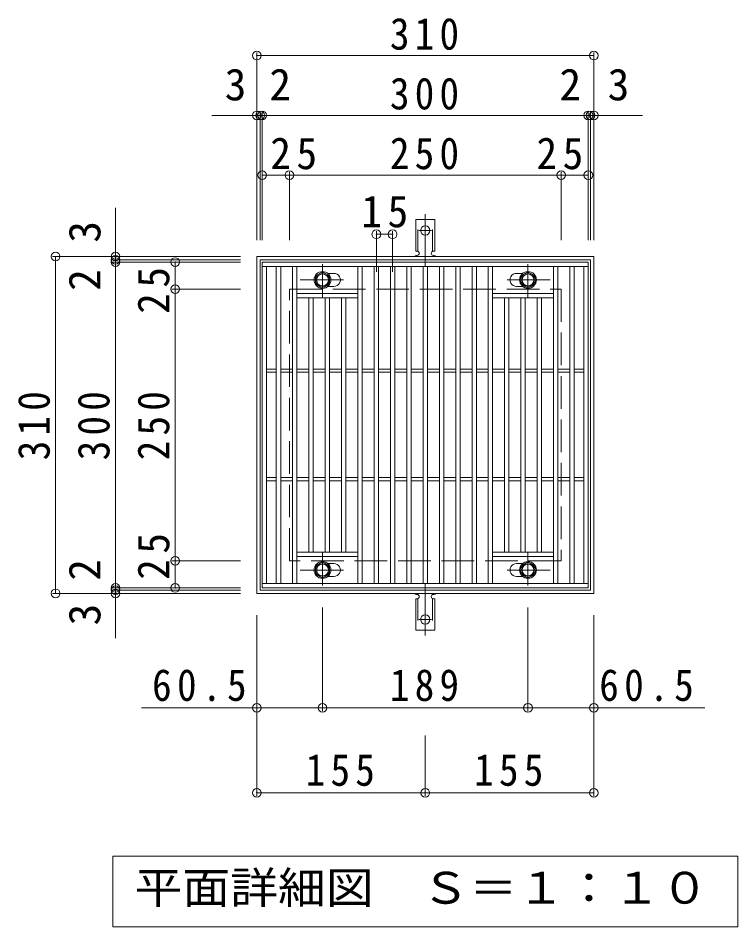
# Model space of a CAD drawing. Units: millimetres at full size, sheet at 1:10; some dimension numbers follow another scale. Extents: x -1507 to 1737, y -1374 to 1272.
# Drawn here: x -363 to 299, y 436 to 1272 of the extents above; entities that cross this region are included whole.
import ezdxf
from ezdxf.enums import TextEntityAlignment as Align

# ---------------------------------------------------------------- set-up
doc = ezdxf.new("R2010")
doc.units = ezdxf.units.MM
doc.header["$LTSCALE"] = 10
doc.header["$PDMODE"] = 32
doc.header["$PDSIZE"] = 8
for name, pattern in [('CHAIN1', [8, 5, -1, 1, -1]), ('CHAIN2', [12, 9, -1, 1, -1]), ('DASHED2', [3, 2, -1]), ('DASHED3', [4, 3, -1])]:
    doc.linetypes.add(name, pattern=pattern)
for name, color, linetype, lineweight in [('C-1', 2, 'Continuous', 9), ('C-2', 3, 'Continuous', 9), ('C-4', 7, 'Continuous', 9), ('C-5', 7, 'Continuous', 9), ('C-8', 4, 'Continuous', 9), ('C-9', 7, 'Continuous', 9), ('C-A', 3, 'Continuous', 9)]:
    doc.layers.add(name, color=color, linetype=linetype, lineweight=lineweight)
doc.styles.add('ＭＳ ゴシック', font='')
doc.styles.get('ＭＳ ゴシック').set_extended_font_data('MS Gothic')

msp = doc.modelspace()

# ---------------------------------------------------------------- linework, layer by layer
at = {"layer": 'C-1'}
for points in [[(-143.16, 742.97), (-143.16, 1052.97), (166.84, 1052.97), (166.84, 742.97)], [(-140.16, 745.97), (-140.16, 1049.97), (163.84, 1049.97), (163.84, 745.97)]]:
    msp.add_lwpolyline(points, close=True, dxfattribs=at)
at = {"layer": 'C-1', "linetype": 'DASHED3'}
msp.add_lwpolyline([(-113.16, 772.97), (-113.16, 1022.97), (136.84, 1022.97), (136.84, 772.97)], close=True, dxfattribs=at)
at = {"layer": 'C-2'}
for p, q in [((-138.16, 1043.97), (161.84, 1043.97)), ((-134.16, 751.97), (-134.16, 1043.97)), ((-125.16, 751.97), (-125.16, 1043.97)), ((-121.16, 751.97), (-121.16, 1043.97)), ((-110.16, 751.97), (-110.16, 1043.97)), ((-106.16, 751.97), (-106.16, 1043.97)), ((-77.75, 1037.47), (-72.16, 1037.47)), ((-50.16, 751.97), (-50.16, 1043.97)), ((-46.16, 751.97), (-46.16, 1043.97)), ((-35.16, 751.97), (-35.16, 1043.97)), ((-31.16, 751.97), (-31.16, 1043.97)), ((-20.16, 751.97), (-20.16, 1043.97)), ((-16.16, 751.97), (-16.16, 1043.97)), ((-5.16, 751.97), (-5.16, 1043.97)), ((-1.16, 751.97), (-1.16, 1043.97)), ((9.84, 751.97), (9.84, 1043.97)), ((13.84, 751.97), (13.84, 1043.97)), ((24.84, 751.97), (24.84, 1043.97)), ((28.84, 751.97), (28.84, 1043.97)), ((39.84, 751.97), (39.84, 1043.97)), ((43.84, 751.97), (43.84, 1043.97)), ((54.84, 751.97), (54.84, 1043.97)), ((58.84, 751.97), (58.84, 1043.97)), ((69.84, 751.97), (69.84, 1043.97)), ((73.84, 751.97), (73.84, 1043.97)), ((101.44, 1037.47), (95.84, 1037.47)), ((129.84, 751.97), (129.84, 1043.97)), ((133.84, 751.97), (133.84, 1043.97)), ((144.84, 751.97), (144.84, 1043.97)), ((148.84, 751.97), (148.84, 1043.97)), ((157.84, 751.97), (157.84, 1043.97)), ((-77.75, 1025.47), (-72.16, 1025.47)), ((101.44, 1025.47), (95.84, 1025.47)), ((-106.16, 1018.97), (-50.16, 1018.97)), ((-106.16, 1014.97), (-50.16, 1014.97)), ((-95.16, 780.98), (-95.16, 1014.97)), ((-91.16, 780.98), (-91.16, 1014.97)), ((-80.16, 780.98), (-80.16, 1014.97)), ((-76.16, 780.98), (-76.16, 1014.97)), ((-65.16, 780.98), (-65.16, 1014.97)), ((-61.16, 780.98), (-61.16, 1014.97)), ((129.84, 1018.97), (73.84, 1018.97)), ((129.84, 1014.97), (73.84, 1014.97)), ((84.84, 780.98), (84.84, 1014.97)), ((88.84, 780.98), (88.84, 1014.97)), ((99.84, 780.98), (99.84, 1014.97)), ((103.84, 780.98), (103.84, 1014.97)), ((114.84, 780.98), (114.84, 1014.97)), ((118.84, 780.98), (118.84, 1014.97)), ((-134.16, 949.47), (-125.16, 949.47)), ((-134.16, 946.47), (-125.16, 946.47)), ((-121.16, 949.47), (-110.16, 949.47)), ((-121.16, 946.47), (-110.16, 946.47)), ((-106.16, 949.47), (-95.16, 949.47)), ((-106.16, 946.47), (-95.16, 946.47)), ((-91.16, 949.47), (-80.16, 949.47)), ((-91.16, 946.47), (-80.16, 946.47)), ((-76.16, 949.47), (-65.16, 949.47)), ((-76.16, 946.47), (-65.16, 946.47)), ((-61.16, 949.47), (-50.16, 949.47)), ((-61.16, 946.47), (-50.16, 946.47)), ((-46.16, 949.47), (-35.16, 949.47)), ((-46.16, 946.47), (-35.16, 946.47)), ((-31.16, 949.47), (-20.16, 949.47)), ((-31.16, 946.47), (-20.16, 946.47)), ((-16.16, 949.47), (-5.16, 949.47)), ((-16.16, 946.47), (-5.16, 946.47)), ((-1.16, 949.47), (9.84, 949.47)), ((-1.16, 946.47), (9.84, 946.47)), ((13.84, 949.47), (24.84, 949.47)), ((13.84, 946.47), (24.84, 946.47)), ((28.84, 949.47), (39.84, 949.47)), ((28.84, 946.47), (39.84, 946.47)), ((43.84, 949.47), (54.84, 949.47)), ((43.84, 946.47), (54.84, 946.47)), ((58.84, 949.47), (69.84, 949.47)), ((58.84, 946.47), (69.84, 946.47)), ((73.84, 949.47), (84.84, 949.47)), ((73.84, 946.47), (84.84, 946.47)), ((88.84, 949.47), (99.84, 949.47)), ((88.84, 946.47), (99.84, 946.47)), ((103.84, 949.47), (114.84, 949.47)), ((103.84, 946.47), (114.84, 946.47)), ((118.84, 949.47), (129.84, 949.47)), ((118.84, 946.47), (129.84, 946.47)), ((133.84, 949.47), (144.84, 949.47)), ((133.84, 946.47), (144.84, 946.47)), ((148.84, 949.47), (157.84, 949.47)), ((148.84, 946.47), (157.84, 946.47)), ((-134.16, 849.47), (-125.16, 849.47)), ((-134.16, 846.47), (-125.16, 846.47)), ((-121.16, 849.47), (-110.16, 849.47)), ((-121.16, 846.47), (-110.16, 846.47)), ((-106.16, 849.47), (-95.16, 849.47)), ((-106.16, 846.47), (-95.16, 846.47)), ((-91.16, 849.47), (-80.16, 849.47)), ((-91.16, 846.47), (-80.16, 846.47)), ((-76.16, 849.47), (-65.16, 849.47)), ((-76.16, 846.47), (-65.16, 846.47)), ((-61.16, 849.47), (-50.16, 849.47)), ((-61.16, 846.47), (-50.16, 846.47)), ((-46.16, 849.47), (-35.16, 849.47)), ((-46.16, 846.47), (-35.16, 846.47)), ((-31.16, 849.47), (-20.16, 849.47)), ((-31.16, 846.47), (-20.16, 846.47)), ((-16.16, 849.47), (-5.16, 849.47)), ((-16.16, 846.47), (-5.16, 846.47)), ((-1.16, 849.47), (9.84, 849.47)), ((-1.16, 846.47), (9.84, 846.47)), ((13.84, 849.47), (24.84, 849.47)), ((13.84, 846.47), (24.84, 846.47)), ((28.84, 849.47), (39.84, 849.47)), ((28.84, 846.47), (39.84, 846.47)), ((43.84, 849.47), (54.84, 849.47)), ((43.84, 846.47), (54.84, 846.47)), ((58.84, 849.47), (69.84, 849.47)), ((58.84, 846.47), (69.84, 846.47)), ((73.84, 849.47), (84.84, 849.47)), ((73.84, 846.47), (84.84, 846.47)), ((88.84, 849.47), (99.84, 849.47)), ((88.84, 846.47), (99.84, 846.47)), ((103.84, 849.47), (114.84, 849.47)), ((103.84, 846.47), (114.84, 846.47)), ((118.84, 849.47), (129.84, 849.47)), ((118.84, 846.47), (129.84, 846.47)), ((133.84, 849.47), (144.84, 849.47)), ((133.84, 846.47), (144.84, 846.47)), ((148.84, 849.47), (157.84, 849.47)), ((148.84, 846.47), (157.84, 846.47)), ((-106.16, 780.98), (-50.16, 780.98)), ((129.84, 780.98), (73.84, 780.98)), ((-106.16, 776.98), (-50.16, 776.98)), ((-77.75, 770.48), (-72.16, 770.48)), ((129.84, 776.98), (73.84, 776.98)), ((101.44, 770.48), (95.84, 770.48)), ((-77.75, 758.47), (-72.16, 758.47)), ((101.44, 758.47), (95.84, 758.47)), ((161.84, 751.97), (-138.16, 751.97))]:
    msp.add_line(p, q, dxfattribs=at)
at = {"layer": 'C-2', "color": 7}
for p, q in [((-82.66, 634.52), (-82.66, 730.09)), ((106.34, 634.52), (106.34, 730.09)), ((-143.16, 556.37), (-143.16, 722.97)), ((166.84, 556.37), (166.84, 722.97)), ((-143.16, 637.52), (-249.03, 637.52)), ((-143.16, 637.52), (-82.66, 637.52)), ((-82.66, 637.52), (106.34, 637.52)), ((106.34, 637.52), (166.84, 637.52)), ((166.84, 637.52), (268.97, 637.52)), ((11.84, 556.37), (11.84, 612.16)), ((-143.16, 559.37), (11.84, 559.37)), ((11.84, 559.37), (166.84, 559.37))]:
    msp.add_line(p, q, dxfattribs=at)
at = {"layer": 'C-2'}
msp.add_lwpolyline([(-138.16, 747.97), (-138.16, 1047.97), (161.84, 1047.97), (161.84, 747.97)], close=True, dxfattribs=at)
for centre, start, end in [((-72.16, 1031.47), 269.99995, 90), ((95.84, 1031.47), 90, 270.00005), ((-72.16, 764.47), 270, 90.00005), ((95.84, 764.47), 89.99995, 270)]:
    msp.add_arc(centre, 6, start, end, dxfattribs=at)
at = {"layer": 'C-2', "color": 7}
for p in [(-143.16, 637.52), (-82.66, 637.52), (106.34, 637.52), (166.84, 637.52), (-143.16, 559.37), (11.84, 559.37), (166.84, 559.37)]:
    msp.add_point(p, dxfattribs=at)
at = {"layer": 'C-4'}
for p, q in [((-143.16, 1067.97), (-143.16, 1240.97)), ((-143.16, 1237.97), (166.84, 1237.97)), ((166.84, 1067.97), (166.84, 1240.97)), ((-184.47, 1182.97), (211.59, 1182.97)), ((-140.16, 1067.97), (-140.16, 1185.97)), ((-138.16, 1067.97), (-138.16, 1185.97)), ((161.84, 1067.97), (161.84, 1185.97)), ((163.84, 1067.97), (163.84, 1185.97)), ((-113.16, 1067.97), (-113.16, 1130.97)), ((136.84, 1067.97), (136.84, 1130.97)), ((-138.16, 1127.97), (161.84, 1127.97)), ((-273.16, 701.66), (-273.16, 1097.73)), ((-158.16, 1052.97), (-331.16, 1052.97)), ((-328.16, 742.98), (-328.16, 1052.97)), ((-158.16, 1049.97), (-276.16, 1049.97)), ((-158.16, 1047.97), (-276.16, 1047.97)), ((-218.16, 747.97), (-218.16, 1047.97)), ((-158.16, 1022.97), (-221.16, 1022.97)), ((-158.16, 772.97), (-221.16, 772.97)), ((-158.16, 747.97), (-276.16, 747.97)), ((-158.16, 745.97), (-276.16, 745.97)), ((-158.16, 742.98), (-331.16, 742.98))]:
    msp.add_line(p, q, dxfattribs=at)
for p in [(-143.16, 1237.97), (166.84, 1237.97), (-143.16, 1182.97), (-140.16, 1182.97), (-138.16, 1182.97), (161.84, 1182.97), (163.84, 1182.97), (166.84, 1182.97), (-138.16, 1127.97), (-113.16, 1127.97), (136.84, 1127.97), (161.84, 1127.97), (-328.16, 1052.97), (-273.16, 1052.97), (-273.16, 1049.97), (-273.16, 1047.97), (-218.16, 1047.97), (-218.16, 1022.97), (-218.16, 772.97), (-328.16, 742.98), (-273.16, 747.97), (-273.16, 745.97), (-273.16, 742.98), (-218.16, 747.97)]:
    msp.add_point(p, dxfattribs=at)
at = {"layer": 'C-5'}
msp.add_lwpolyline([(-275.66, 436.02), (-275.66, 501.02), (299.34, 501.02), (299.34, 436.02)], close=True, dxfattribs=at)
at = {"layer": 'C-8', "linetype": 'CHAIN1'}
for p, q in [((-82.66, 1015.5), (-82.66, 1045.86)), ((106.34, 1015.5), (106.34, 1045.86)), ((-103.13, 1031.47), (-63.44, 1031.47)), ((126.81, 1031.47), (87.12, 1031.47)), ((-82.66, 780.45), (-82.66, 750.09)), ((106.34, 780.45), (106.34, 750.09)), ((-103.13, 764.47), (-63.44, 764.47)), ((126.81, 764.47), (87.12, 764.47))]:
    msp.add_line(p, q, dxfattribs=at)
at = {"layer": 'C-8'}
for p, q in [((-82.66, 1038.98), (-89.16, 1035.23)), ((-76.16, 1035.23), (-82.66, 1038.98)), ((99.84, 1035.23), (106.34, 1038.98)), ((106.34, 1038.98), (112.84, 1035.23)), ((-89.16, 1035.23), (-89.16, 1027.72)), ((-76.16, 1027.72), (-76.16, 1035.23)), ((99.84, 1027.72), (99.84, 1035.23)), ((112.84, 1035.23), (112.84, 1027.72)), ((-89.16, 1027.72), (-82.66, 1023.97)), ((-82.66, 1023.97), (-76.16, 1027.72)), ((106.34, 1023.97), (99.84, 1027.72)), ((112.84, 1027.72), (106.34, 1023.97)), ((-89.16, 768.23), (-82.66, 771.98)), ((-82.66, 771.98), (-76.16, 768.23)), ((106.34, 771.98), (99.84, 768.23)), ((112.84, 768.23), (106.34, 771.98)), ((-89.16, 760.72), (-89.16, 768.23)), ((-76.16, 768.23), (-76.16, 760.72)), ((99.84, 768.23), (99.84, 760.72)), ((112.84, 760.72), (112.84, 768.23)), ((-82.66, 756.97), (-89.16, 760.72)), ((-76.16, 760.72), (-82.66, 756.97)), ((99.84, 760.72), (106.34, 756.97)), ((106.34, 756.97), (112.84, 760.72))]:
    msp.add_line(p, q, dxfattribs=at)
for centre, radius in [((-82.66, 1031.47), 7.75), ((-82.66, 1031.47), 6.5), ((106.34, 1031.47), 7.75), ((106.34, 1031.47), 6.5), ((-82.66, 1031.47), 5.5), ((106.34, 1031.47), 5.5), ((-82.66, 764.47), 7.75), ((-82.66, 764.47), 6.5), ((-82.66, 764.47), 5.5), ((106.34, 764.47), 7.75), ((106.34, 764.47), 6.5), ((106.34, 764.47), 5.5)]:
    msp.add_circle(centre, radius, dxfattribs=at)
at = {"layer": 'C-9'}
for p, q in [((-33.16, 1076.47), (-33.16, 1038.85)), ((-33.16, 1073.47), (-18.16, 1073.47)), ((-18.16, 1076.47), (-18.16, 1038.85))]:
    msp.add_line(p, q, dxfattribs=at)
for p in [(-33.16, 1073.47), (-18.16, 1073.47)]:
    msp.add_point(p, dxfattribs=at)
at = {"layer": 'C-A', "color": 7, "linetype": 'CHAIN2'}
for p, q in [((11.84, 1044.51), (11.84, 1091.91)), ((17.62, 1076.97), (6.07, 1076.97)), ((11.84, 751.44), (11.84, 704.04)), ((17.62, 718.97), (6.07, 718.97))]:
    msp.add_line(p, q, dxfattribs=at)
at = {"layer": 'C-A'}
for p, q in [((3.09, 1057.97), (3.09, 1086.97)), ((3.09, 1086.97), (20.59, 1086.97)), ((20.59, 1057.97), (20.59, 1086.97)), ((3.09, 1057.97), (4.34, 1057.97)), ((4.35, 1053.97), (3.83, 1053.97)), ((20.59, 1057.97), (19.34, 1057.97)), ((19.84, 1053.97), (19.34, 1053.97)), ((3.09, 737.97), (4.34, 737.97)), ((3.09, 737.97), (3.09, 708.97)), ((4.35, 741.97), (3.83, 741.97)), ((19.84, 741.97), (19.34, 741.97)), ((20.59, 737.97), (19.34, 737.97)), ((20.59, 737.97), (20.59, 708.97)), ((3.09, 708.97), (20.59, 708.97))]:
    msp.add_line(p, q, dxfattribs=at)
at = {"layer": 'C-A', "linetype": 'DASHED2'}
for p, q in [((5.09, 1057.83), (5.09, 1086.97)), ((18.59, 1057.83), (18.59, 1086.97)), ((5.09, 738.12), (5.09, 708.97)), ((18.59, 738.12), (18.59, 708.97))]:
    msp.add_line(p, q, dxfattribs=at)
at = {"layer": 'C-A'}
for centre in [(11.84, 1076.97), (11.84, 718.97)]:
    msp.add_circle(centre, 4.25, dxfattribs=at)
for centre, start, end in [((3.84, 1051.97), 90.24164, 150.00073), ((4.34, 1055.97), 270.1333, 90), ((19.34, 1055.97), 90, 270), ((19.84, 1051.97), 29.99953, 89.72404), ((3.84, 743.97), 209.99927, 269.75836), ((4.34, 739.97), 270, 89.8667), ((19.34, 739.97), 90, 270), ((19.84, 743.97), 270.27596, 330.00047)]:
    msp.add_arc(centre, 2, start, end, dxfattribs=at)

# ---------------------------------------------------------------- texts
at = {"layer": 'C-2', "color": 2, "char_height": 29.33, "attachment_point": 7, "style": 'ＭＳ ゴシック'}
for s, insert in [('\\T1.28;\\W0.9;60.5', (-239.44, 643.52)), ('\\T1.27;\\W0.9;189', (-20.66, 643.52)), ('\\T1.28;\\W0.9;60.5', (171.87, 643.52)), ('\\T1.27;\\W0.9;155', (-98.16, 565.37)), ('\\T1.27;\\W0.9;155', (56.84, 565.37))]:
    msp.add_mtext(s, dxfattribs=dict(at, insert=insert))
at = {"layer": 'C-4', "color": 2, "style": 'ＭＳ ゴシック'}
for s, p in [('3', (-172.68, 1187.97)), ('2', (-131.58, 1187.97)), ('2', (135.28, 1187.97)), ('3', (179.61, 1187.97))]:
    msp.add_text(s, height=29.33, dxfattribs=at).set_placement(p, align=Align.BOTTOM_LEFT)
for s, p in [('3', (-278.16, 1065.74)), ('2', (-278.16, 1021.41)), ('2', (-278.16, 754.55)), ('3', (-278.16, 713.46))]:
    msp.add_text(s, height=29.33, rotation=90, dxfattribs=at).set_placement(p, align=Align.BOTTOM_LEFT)
at = {"layer": 'C-4', "color": 2, "char_height": 29.33, "attachment_point": 7, "style": 'ＭＳ ゴシック'}
for s, insert in [('\\T1.27;\\W0.9;310', (-20.66, 1242.97)), ('\\T1.27;\\W0.9;300', (-20.66, 1187.97)), ('\\T1.27;\\W0.95;25', (-130.69, 1132.97)), ('\\T1.27;\\W0.9;250', (-20.66, 1132.97)), ('\\T1.27;\\W0.95;25', (114.16, 1132.97))]:
    msp.add_mtext(s, dxfattribs=dict(at, insert=insert))
at = {"layer": 'C-4', "color": 2, "char_height": 29.33, "attachment_point": 7, "rotation": 90, "style": 'ＭＳ ゴシック'}
for s, insert in [('\\T1.27;\\W0.95;25', (-223.16, 1000.3)), ('\\T1.27;\\W0.9;310', (-333.16, 865.47)), ('\\T1.27;\\W0.9;300', (-278.16, 865.47)), ('\\T1.27;\\W0.9;250', (-223.16, 865.47)), ('\\T1.27;\\W0.95;25', (-223.16, 755.44))]:
    msp.add_mtext(s, dxfattribs=dict(at, insert=insert))
at = {"layer": 'C-5', "color": 2, "style": 'ＭＳ ゴシック', "width": 1.1}
msp.add_text('平面詳細図\u3000Ｓ＝１：１０', height=29.33, dxfattribs=at).set_placement((-255.66, 448.52), align=Align.BOTTOM_LEFT)
at = {"layer": 'C-9', "color": 2, "insert": (-46.91, 1079.47), "char_height": 29.33, "attachment_point": 7, "style": 'ＭＳ ゴシック'}
msp.add_mtext('\\T1.27;\\W0.95;15', dxfattribs=at)

doc.saveas('drawing.dxf')
